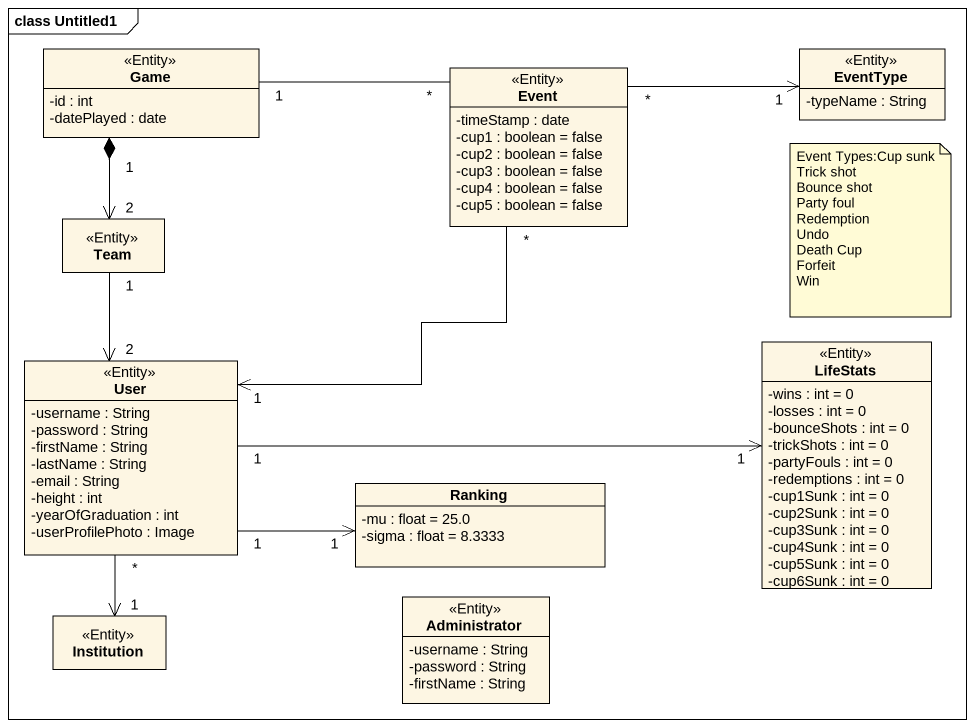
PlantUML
@startuml
mainframe class Untitled1
hide circle
hide empty members
skinparam classAttributeIconSize 0
class Game <<Entity>> {
  -id : int
  -datePlayed : date
}
class Event <<Entity>> {
  -timeStamp : date
  -cup1 : boolean = false
  -cup2 : boolean = false
  -cup3 : boolean = false
  -cup4 : boolean = false
  -cup5 : boolean = false
}
class EventType <<Entity>> {
  -typeName : String
}
class Team <<Entity>>
class User <<Entity>> {
  -username : String
  -password : String
  -firstName : String
  -lastName : String
  -email : String
  -height : int
  -yearOfGraduation : int
  -userProfilePhoto : Image
}
class LifeStats <<Entity>> {
  -wins : int = 0
  -losses : int = 0
  -bounceShots : int = 0
  -trickShots : int = 0
  -partyFouls : int = 0
  -redemptions : int = 0
  -cup1Sunk : int = 0
  -cup2Sunk : int = 0
  -cup3Sunk : int = 0
  -cup4Sunk : int = 0
  -cup5Sunk : int = 0
  -cup6Sunk : int = 0
}
class Ranking {
  -mu : float = 25.0
  -sigma : float = 8.3333
}
class Institution <<Entity>>
class Administrator <<Entity>> {
  -username : String
  -password : String
  -firstName : String
}
Game "1" *--> "2" Team
Event "*" -left- "1" Game
Event "*" -right-> "1" EventType
Event "*" --> "1" User
Team "1" --> "2" User
User "1" -right-> "1" LifeStats
User "1" -right-> "1" Ranking
User "*" --> "1" Institution
note as N1
  Event Types:Cup sunk
  Trick shot
  Bounce shot
  Party foul
  Redemption
  Undo
  Death Cup
  Forfeit
  Win
end note
@enduml
